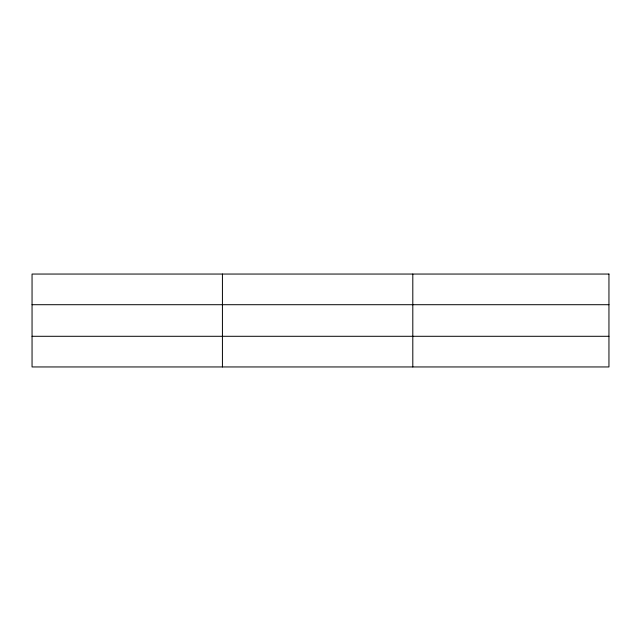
<?xml version="1.0" encoding="UTF-8"?>
<svg xmlns="http://www.w3.org/2000/svg" width="641" height="641" viewBox="0 0 641 641"><rect width="100%" height="100%" fill="white"/><g stroke="black" fill="none" stroke-linecap="round" stroke-linejoin="round"><path stroke-width="0.96" d="M222.427 274.052L222.427 366.948M412.804 274.052L412.804 366.948M32.05 304.707L608.95 304.707M32.05 336.293L608.95 336.293M608.95 274.052L608.95 366.948L32.05 366.948L32.05 274.052L608.95 274.052"/></g></svg>
